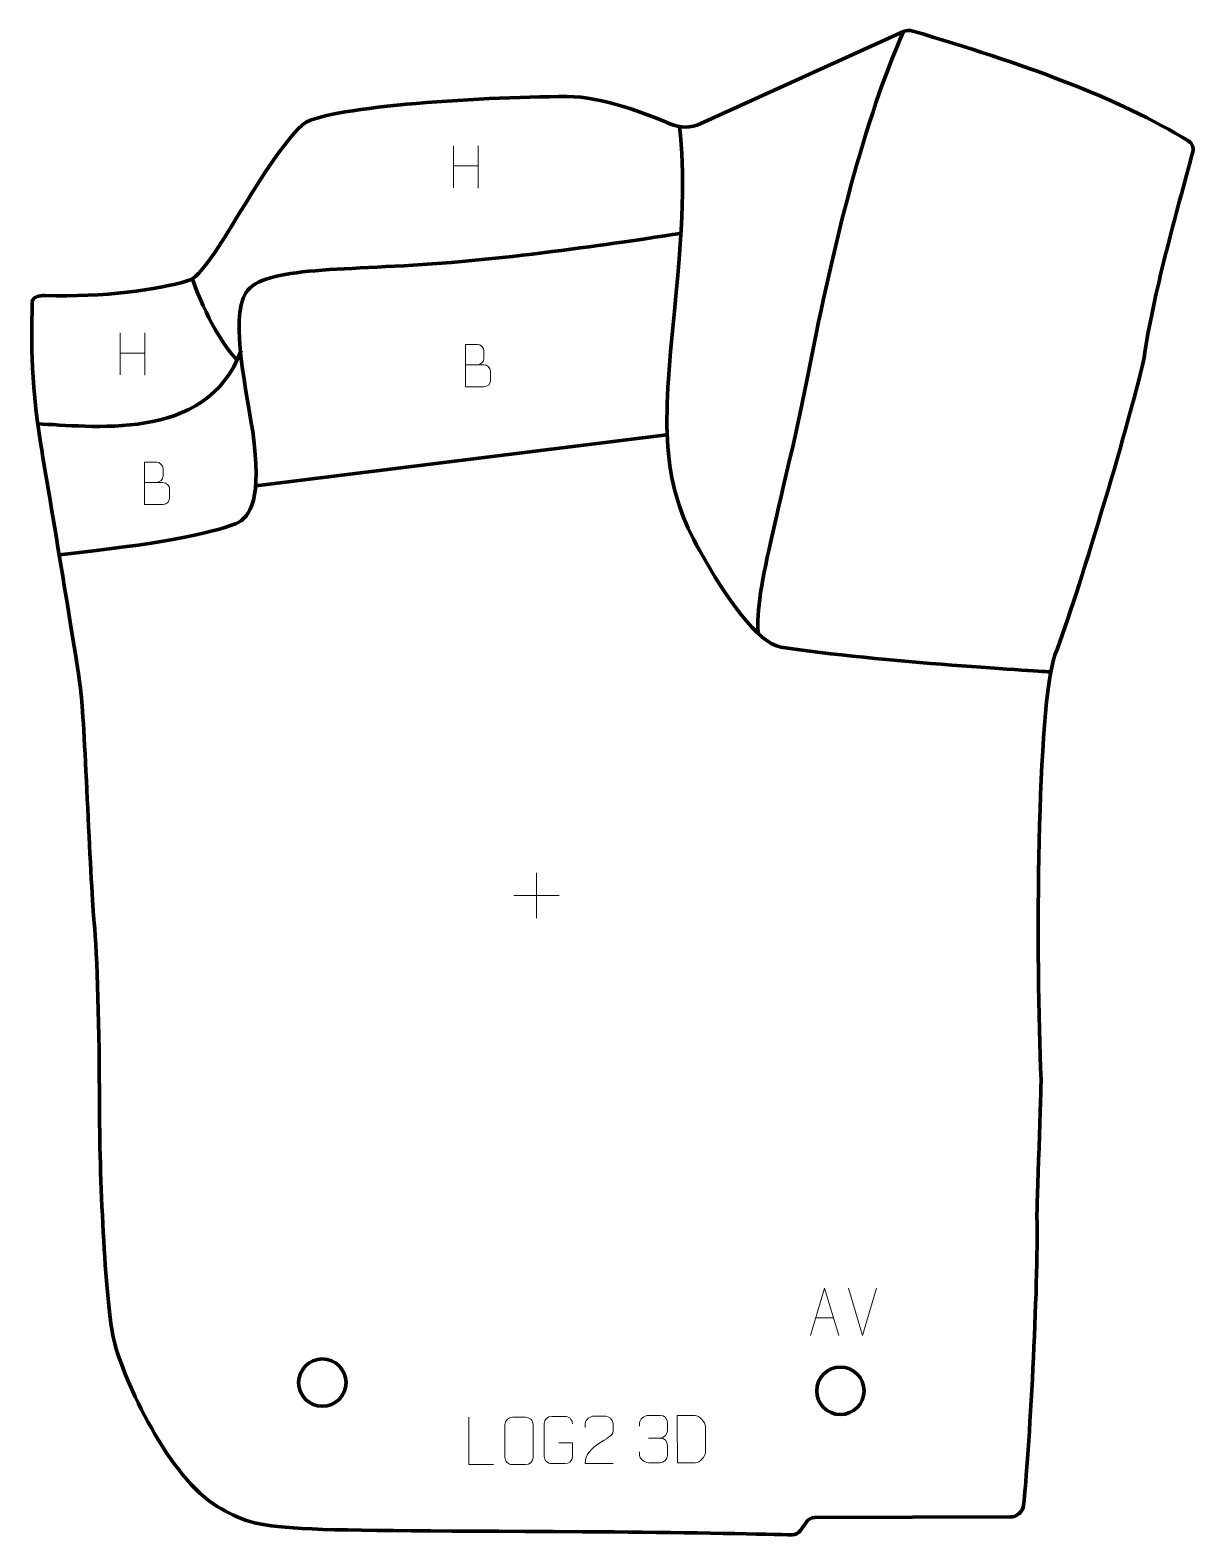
# Model space of a CAD drawing. Header units: millimetres. Extents: x -307 to 307, y -397 to 397.
import ezdxf

# ---------------------------------------------------------------- set-up
doc = ezdxf.new("R2010")
doc.units = ezdxf.units.MM
doc.header["$MEASUREMENT"] = 0
for name, color, linetype in [('layer 1', 7, 'Continuous'), ('layer 2', 7, 'Continuous'), ('layer 3', 7, 'Continuous')]:
    doc.layers.add(name, color=color, linetype=linetype)

msp = doc.modelspace()

# ---------------------------------------------------------------- linework, layer by layer
at = {"layer": 'layer 1', "color": 250, "lineweight": 9}
for points in [[(-83.9544, 335.9398), (-83.9544, 335.9398), (-83.9544, 313.7471), (-83.9544, 313.7471)], [(-70.8387, 335.9398), (-70.8387, 335.9398), (-70.8387, 313.5895), (-70.8387, 313.5895)], [(-83.9369, 325.2974), (-83.9369, 325.2974), (-70.8387, 325.2974), (-70.8387, 325.2974)], [(-259.8457, 237.2408), (-259.8457, 237.2408), (-259.8457, 215.0481), (-259.8457, 215.0481)], [(-246.73, 237.2408), (-246.73, 237.2408), (-246.73, 214.8905), (-246.73, 214.8905)], [(-259.8282, 226.5984), (-259.8282, 226.5984), (-246.73, 226.5984), (-246.73, 226.5984)], [(-40.1212, -47.5412), (-40.1212, -47.5412), (-40.1212, -71.5191), (-40.1212, -71.5191)], [(-52.1101, -59.5302), (-52.1101, -59.5302), (-28.1322, -59.5302), (-28.1322, -59.5302)], [(131.9458, -291.5892), (131.9458, -291.5892), (124.624, -266.6356), (124.624, -266.6356)], [(139.2677, -266.6356), (139.2677, -266.6356), (131.9459, -291.5892), (131.9459, -291.5892)], [(107.3089, -282.3325), (107.3089, -282.3325), (116.8046, -282.3325), (116.8046, -282.3325)], [(18.9978, -345.6988), (18.9978, -345.6988), (25.1942, -345.6988), (25.1942, -345.6988)]]:
    msp.add_open_spline(points, degree=3, dxfattribs=at)
for points, knots in [([(-77.6332, 220.4212), (-74.3742, 220.4216), (-71.1148, 220.4216), (-67.8551, 220.4212), (-67.8551, 220.4212), (-66.0858, 220.4057), (-64.3629, 218.8507), (-64.3629, 217.0149), (-64.3629, 217.0149), (-64.3632, 216.0041), (-64.3632, 213.2728), (-64.3629, 212.2617), (-64.3629, 212.2617), (-64.347, 210.5976), (-65.7283, 208.7938), (-67.8077, 208.809), (-67.8077, 208.809), (-71.0677, 208.8093), (-74.3274, 208.8093), (-77.5867, 208.809), (-77.5867, 208.809), (-77.5867, 216.2594), (-77.5867, 223.7095), (-77.5867, 231.1593), (-77.5867, 231.1593), (-75.4606, 231.1593), (-73.3342, 231.1593), (-71.2077, 231.1593), (-71.2077, 231.1593), (-69.7022, 231.1751), (-67.8242, 229.4639), (-67.8083, 227.7062), (-67.8083, 227.7062), (-67.8087, 225.8556), (-67.8087, 225.7249), (-67.8083, 223.874), (-67.8083, 223.874), (-67.7929, 222.0234), (-69.4538, 220.4057), (-71.2542, 220.4212)], [0, 0, 0, 0, 0.09090909, 0.09090909, 0.09090909, 0.09090909, 0.18181818, 0.18181818, 0.18181818, 0.18181818, 0.27272727, 0.27272727, 0.27272727, 0.27272727, 0.36363636, 0.36363636, 0.36363636, 0.36363636, 0.45454545, 0.45454545, 0.45454545, 0.45454545, 0.54545455, 0.54545455, 0.54545455, 0.54545455, 0.63636364, 0.63636364, 0.63636364, 0.63636364, 0.72727273, 0.72727273, 0.72727273, 0.72727273, 0.81818182, 0.81818182, 0.81818182, 0.81818182, 1, 1, 1, 1]), ([(-246.9666, 158.3323), (-243.7076, 158.3327), (-240.4482, 158.3327), (-237.1885, 158.3323), (-237.1885, 158.3323), (-235.4192, 158.3168), (-233.6963, 156.7618), (-233.6963, 154.926), (-233.6963, 154.926), (-233.6966, 153.9152), (-233.6966, 151.1839), (-233.6963, 150.1728), (-233.6963, 150.1728), (-233.6804, 148.5087), (-235.0617, 146.7049), (-237.1411, 146.7201), (-237.1411, 146.7201), (-240.4011, 146.7204), (-243.6608, 146.7204), (-246.9201, 146.7201), (-246.9201, 146.7201), (-246.9201, 154.1705), (-246.9201, 161.6206), (-246.9201, 169.0704), (-246.9201, 169.0704), (-244.794, 169.0704), (-242.6676, 169.0704), (-240.5411, 169.0704), (-240.5411, 169.0704), (-239.0356, 169.0862), (-237.1576, 167.375), (-237.1417, 165.6173), (-237.1417, 165.6173), (-237.1421, 163.7667), (-237.1421, 163.636), (-237.1417, 161.7851), (-237.1417, 161.7851), (-237.1263, 159.9345), (-238.7872, 158.3168), (-240.5876, 158.3323)], [0, 0, 0, 0, 0.09090909, 0.09090909, 0.09090909, 0.09090909, 0.18181818, 0.18181818, 0.18181818, 0.18181818, 0.27272727, 0.27272727, 0.27272727, 0.27272727, 0.36363636, 0.36363636, 0.36363636, 0.36363636, 0.45454545, 0.45454545, 0.45454545, 0.45454545, 0.54545455, 0.54545455, 0.54545455, 0.54545455, 0.63636364, 0.63636364, 0.63636364, 0.63636364, 0.72727273, 0.72727273, 0.72727273, 0.72727273, 0.81818182, 0.81818182, 0.81818182, 0.81818182, 1, 1, 1, 1]), ([(104.5863, -291.5819), (104.5863, -291.5819), (111.9573, -266.6284), (111.9573, -266.6284), (111.9573, -266.6284), (111.9573, -266.6284), (119.5272, -291.5819), (119.5272, -291.5819)], [0, 0, 0, 0, 0.33333333, 0.33333333, 0.33333333, 0.33333333, 1, 1, 1, 1]), ([(-62.821, -359.7098), (-62.821, -359.7098), (-75.7701, -359.7098), (-75.7701, -359.7098), (-75.7701, -359.7098), (-75.7701, -359.7098), (-75.7701, -334.7562), (-75.7701, -334.7562)], [0, 0, 0, 0, 0.33333333, 0.33333333, 0.33333333, 0.33333333, 1, 1, 1, 1]), ([(-52.8152, -334.7565), (-50.4895, -334.7565), (-48.1634, -334.7565), (-45.8373, -334.7565), (-45.8373, -334.7565), (-43.8907, -334.7209), (-41.8993, -336.2125), (-41.8726, -338.6501), (-41.8726, -338.6501), (-41.873, -344.397), (-41.873, -350.1443), (-41.8726, -355.892), (-41.8726, -355.892), (-42.0124, -358.2154), (-43.6896, -359.695), (-45.8373, -359.7058), (-45.8373, -359.7058), (-48.1692, -359.7054), (-50.5011, -359.7054), (-52.8326, -359.7058), (-52.8326, -359.7058), (-54.7576, -359.8112), (-56.7297, -357.9267), (-56.7185, -355.9094), (-56.7185, -355.9094), (-56.7182, -350.1393), (-56.7182, -344.3696), (-56.7185, -338.6003), (-56.7185, -338.6003), (-56.7143, -336.4622), (-54.9676, -334.743), (-52.8152, -334.7565)], [0, 0, 0, 0, 0.11111111, 0.11111111, 0.11111111, 0.11111111, 0.22222222, 0.22222222, 0.22222222, 0.22222222, 0.33333333, 0.33333333, 0.33333333, 0.33333333, 0.44444444, 0.44444444, 0.44444444, 0.44444444, 0.55555556, 0.55555556, 0.55555556, 0.55555556, 0.66666667, 0.66666667, 0.66666667, 0.66666667, 0.77777778, 0.77777778, 0.77777778, 0.77777778, 1, 1, 1, 1]), ([(-28.2956, -348.233), (-28.2956, -348.233), (-21.1275, -348.233), (-21.1275, -348.233), (-21.1275, -348.233), (-21.1275, -348.233), (-21.1275, -355.4011), (-21.1275, -355.4011), (-21.1275, -355.4011), (-21.2672, -357.7245), (-22.9444, -359.2041), (-25.0922, -359.2149), (-25.0922, -359.2149), (-27.424, -359.2145), (-29.756, -359.2145), (-32.0875, -359.2149), (-32.0875, -359.2149), (-34.0124, -359.3203), (-35.9846, -357.4358), (-35.9734, -355.4185), (-35.9734, -355.4185), (-35.973, -349.6484), (-35.973, -343.8787), (-35.9734, -338.1094), (-35.9734, -338.1094), (-35.9692, -335.9713), (-34.2224, -334.2521), (-32.0701, -334.2655), (-32.0701, -334.2655), (-29.7444, -334.2655), (-27.4183, -334.2655), (-25.0922, -334.2655), (-25.0922, -334.2655), (-23.1455, -334.2301), (-21.1541, -335.7216), (-21.1275, -338.1593)], [0, 0, 0, 0, 0.1, 0.1, 0.1, 0.1, 0.2, 0.2, 0.2, 0.2, 0.3, 0.3, 0.3, 0.3, 0.4, 0.4, 0.4, 0.4, 0.5, 0.5, 0.5, 0.5, 0.6, 0.6, 0.6, 0.6, 0.7, 0.7, 0.7, 0.7, 0.8, 0.8, 0.8, 0.8, 1, 1, 1, 1]), ([(0.2899, -359.12), (-4.6245, -359.1197), (-9.5389, -359.1197), (-14.453, -359.12), (-14.453, -359.12), (-14.453, -349.1877), (0.198, -346.5465), (0.2899, -342.2362), (0.2899, -342.2362), (0.2896, -340.8121), (0.2896, -339.3884), (0.2899, -337.9651), (0.2899, -337.9651), (0.273, -335.888), (-1.8498, -334.1632), (-3.5208, -334.1459), (-3.5208, -334.1459), (-5.594, -334.1463), (-7.6669, -334.1463), (-9.7393, -334.1459), (-9.7393, -334.1459), (-11.5614, -334.1294), (-14.3861, -335.9215), (-14.453, -338.0151), (-14.453, -338.0151), (-14.453, -338.0151), (-14.453, -340.0699), (-14.453, -340.0699)], [0, 0, 0, 0, 0.125, 0.125, 0.125, 0.125, 0.25, 0.25, 0.25, 0.25, 0.375, 0.375, 0.375, 0.375, 0.5, 0.5, 0.5, 0.5, 0.625, 0.625, 0.625, 0.625, 0.75, 0.75, 0.75, 0.75, 1, 1, 1, 1]), ([(14.2881, -339.4536), (14.2881, -339.4536), (14.2881, -337.5964), (14.2881, -337.5964), (14.2881, -337.5964), (14.2738, -335.8545), (16.9383, -333.7364), (18.9974, -333.7591), (18.9974, -333.7591), (21.0615, -333.7591), (23.1255, -333.7591), (25.1892, -333.7591), (25.1892, -333.7591), (27.3837, -333.7503), (28.982, -335.5971), (29.0264, -337.5092), (29.0264, -337.5092), (29.026, -338.9443), (29.026, -340.3794), (29.0264, -341.8149), (29.0264, -341.8149), (28.9778, -343.4684), (27.3752, -345.6984), (25.1769, -345.6884), (25.1769, -345.6884), (27.3806, -345.6996), (28.9886, -347.5028), (29.0426, -349.5623), (29.0426, -349.5623), (29.0422, -351.347), (29.0422, -353.1317), (29.0426, -354.9168), (29.0426, -354.9168), (29.0527, -356.9782), (26.9978, -358.7413), (25.1769, -358.7332), (25.1769, -358.7332), (23.1116, -358.7329), (21.0464, -358.7329), (18.9808, -358.7332), (18.9808, -358.7332), (16.8122, -358.7217), (14.2812, -356.3215), (14.2626, -354.8597), (14.2626, -354.8597), (14.2626, -354.8597), (14.2626, -352.9511), (14.2626, -352.9511)], [0, 0, 0, 0, 0.07692308, 0.07692308, 0.07692308, 0.07692308, 0.15384615, 0.15384615, 0.15384615, 0.15384615, 0.23076923, 0.23076923, 0.23076923, 0.23076923, 0.30769231, 0.30769231, 0.30769231, 0.30769231, 0.38461538, 0.38461538, 0.38461538, 0.38461538, 0.46153846, 0.46153846, 0.46153846, 0.46153846, 0.53846154, 0.53846154, 0.53846154, 0.53846154, 0.61538462, 0.61538462, 0.61538462, 0.61538462, 0.69230769, 0.69230769, 0.69230769, 0.69230769, 0.76923077, 0.76923077, 0.76923077, 0.76923077, 0.84615385, 0.84615385, 0.84615385, 0.84615385, 1, 1, 1, 1]), ([(34.2603, -358.6947), (36.5921, -358.6943), (41.5423, -358.7183), (43.8738, -358.7186), (43.8738, -358.7186), (45.7988, -358.824), (49.1174, -355.2824), (49.1062, -353.2651), (49.1062, -353.2651), (49.1058, -347.495), (49.1058, -345.3253), (49.1062, -339.556), (49.1062, -339.556), (49.1019, -337.4179), (45.7274, -333.7578), (43.575, -333.7713), (43.575, -333.7713), (41.2493, -333.7713), (36.525, -333.7713), (34.1989, -333.7713), (34.1989, -333.7713), (34.1993, -339.5182), (34.2606, -352.9474), (34.2603, -358.6947)], [0, 0, 0, 0, 0.14285714, 0.14285714, 0.14285714, 0.14285714, 0.28571429, 0.28571429, 0.28571429, 0.28571429, 0.42857143, 0.42857143, 0.42857143, 0.42857143, 0.57142857, 0.57142857, 0.57142857, 0.57142857, 0.71428571, 0.71428571, 0.71428571, 0.71428571, 1, 1, 1, 1])]:
    msp.add_open_spline(points, degree=3, knots=knots, dxfattribs=at)
at = {"layer": 'layer 2', "color": 242, "lineweight": 200}
for points, knots in [([(-306.1285, 253.7191), (-305.8494, 256.4149), (-301.8871, 256.9949), (-299.6637, 256.9328), (-299.6637, 256.9328), (-267.9126, 256.0441), (-240.4739, 259.7959), (-223.862, 264.8163), (-223.862, 264.8163), (-222.3651, 265.2685), (-220.986, 266.0478), (-219.8618, 267.1305), (-219.8618, 267.1305), (-205.2274, 281.2268), (-184.8843, 326.1982), (-163.8061, 346.8854), (-163.8061, 346.8854), (-154.5094, 356.0097), (-72.685, 361.8485), (-23.8905, 361.8944), (-23.8905, 361.8944), (-5.4833, 361.9117), (18.1941, 352.7634), (30.3247, 347.4827), (30.3247, 347.4827), (35.5215, 345.221), (41.4397, 345.2754), (46.6012, 347.6153), (46.6012, 347.6153), (46.6012, 347.6153), (153.6195, 396.13), (153.6195, 396.13), (153.6195, 396.13), (155.1555, 396.8264), (156.8944, 396.9478), (158.5122, 396.4698), (158.5122, 396.4698), (215.3599, 379.6783), (267.2066, 361.3215), (304.0962, 338.2823), (304.0962, 338.2823), (305.952, 337.1234), (306.8239, 334.891), (306.2573, 332.7842), (306.2573, 332.7842), (297.7858, 301.3054), (285.0036, 256.4074), (280.5459, 224.0632), (280.5459, 224.0632), (271.1472, 183.5717), (245.3329, 98.9763), (233.6949, 67.7311), (233.6949, 67.7311), (223.9025, 41.4404), (223.2562, -94.1279), (226.1814, -156.6994)], [0, 0, 0, 0, 0.06666667, 0.06666667, 0.06666667, 0.06666667, 0.13333333, 0.13333333, 0.13333333, 0.13333333, 0.2, 0.2, 0.2, 0.2, 0.26666667, 0.26666667, 0.26666667, 0.26666667, 0.33333333, 0.33333333, 0.33333333, 0.33333333, 0.4, 0.4, 0.4, 0.4, 0.46666667, 0.46666667, 0.46666667, 0.46666667, 0.53333333, 0.53333333, 0.53333333, 0.53333333, 0.6, 0.6, 0.6, 0.6, 0.66666667, 0.66666667, 0.66666667, 0.66666667, 0.73333333, 0.73333333, 0.73333333, 0.73333333, 0.8, 0.8, 0.8, 0.8, 0.86666667, 0.86666667, 0.86666667, 0.86666667, 1, 1, 1, 1]), ([(-306.1285, 253.7191), (-306.5639, 239.5444), (-307.3099, 212.4926), (-301.7958, 179.2079), (-301.7958, 179.2079), (-295.4211, 140.7265), (-281.8744, 60.9871), (-280.2806, 46.3087), (-280.2806, 46.3087), (-278.6867, 31.6303), (-275.1011, -58.4236), (-273.5072, -73.8954), (-273.5072, -73.8954), (-271.9137, -89.3671), (-270.7182, -132.2124), (-270.7182, -169.1069), (-270.7182, -169.1069), (-270.7182, -206.0011), (-267.9295, -272.2524), (-263.1479, -293.6749), (-263.1479, -293.6749), (-258.3671, -315.0973), (-233.2659, -367.4636), (-208.563, -381.7455), (-208.563, -381.7455), (-183.8604, -396.027), (-183.462, -394.0433), (1.0115, -395.2336), (1.0115, -395.2336), (39.9917, -395.4851), (83.7396, -396.4902), (94.7897, -396.7558), (94.7897, -396.7558), (96.4435, -396.7957), (98.0095, -396.0182), (98.9729, -394.6797), (98.9729, -394.6797), (98.9729, -394.6797), (102.5123, -389.7645), (102.5123, -389.7645), (102.5123, -389.7645), (103.4479, -388.4655), (104.9529, -387.6926), (106.558, -387.687), (106.558, -387.687), (106.558, -387.687), (209.9787, -387.3201), (209.9787, -387.3201), (209.9787, -387.3201), (213.5252, -387.3074), (216.4994, -384.6577), (216.9076, -381.1496), (216.9076, -381.1496), (219.7803, -356.4602), (224.868, -264.2523), (223.9941, -228.8415), (223.9941, -228.8415), (223.9388, -226.5977), (226.2867, -158.4556), (226.1814, -156.6994)], [0, 0, 0, 0, 0.0625, 0.0625, 0.0625, 0.0625, 0.125, 0.125, 0.125, 0.125, 0.1875, 0.1875, 0.1875, 0.1875, 0.25, 0.25, 0.25, 0.25, 0.3125, 0.3125, 0.3125, 0.3125, 0.375, 0.375, 0.375, 0.375, 0.4375, 0.4375, 0.4375, 0.4375, 0.5, 0.5, 0.5, 0.5, 0.5625, 0.5625, 0.5625, 0.5625, 0.625, 0.625, 0.625, 0.625, 0.6875, 0.6875, 0.6875, 0.6875, 0.75, 0.75, 0.75, 0.75, 0.8125, 0.8125, 0.8125, 0.8125, 0.875, 0.875, 0.875, 0.875, 1, 1, 1, 1])]:
    msp.add_open_spline(points, degree=3, knots=knots, dxfattribs=at)
at = {"layer": 'layer 3', "color": 142, "lineweight": 200}
for points, knots in [([(153.6196, 396.1302), (133.2904, 350.9849), (116.5564, 284.1345), (103.8067, 218.2801), (103.8067, 218.2801), (91.0568, 152.4257), (74.1899, 100.2618), (76.9822, 78.5953)], [0, 0, 0, 0, 0.33333333, 0.33333333, 0.33333333, 0.33333333, 1, 1, 1, 1]), ([(35.3126, 346.0482), (38.2646, 321.4296), (37.667, 296.4367), (31.6906, 238.12), (31.6906, 238.12), (25.7142, 179.8027), (28.0641, 154.474), (46.0459, 122.2756), (46.0459, 122.2756), (59.7799, 97.6831), (76.8956, 73.3407), (88.8928, 71.4999), (88.8928, 71.4999), (139.9352, 63.6693), (230.8273, 58.4087), (230.8273, 58.4087)], [0, 0, 0, 0, 0.2, 0.2, 0.2, 0.2, 0.4, 0.4, 0.4, 0.4, 0.6, 0.6, 0.6, 0.6, 1, 1, 1, 1]), ([(-291.9468, 120.1462), (-240.836, 125.6513), (-211.8839, 131.3589), (-199.0008, 136.5574), (-199.0008, 136.5574), (-190.6336, 139.9331), (-184.9415, 150.2071), (-189.8406, 185.1585), (-189.8406, 185.1585), (-192.4268, 203.6056), (-202.209, 244.5391), (-193.4149, 258.3959), (-193.4149, 258.3959), (-184.2547, 272.8284), (-141.0292, 269.6583), (-84.8503, 274.4191), (-84.8503, 274.4191), (-28.6715, 279.1798), (36.1461, 289.8044), (36.1461, 289.8044)], [0, 0, 0, 0, 0.16666667, 0.16666667, 0.16666667, 0.16666667, 0.33333333, 0.33333333, 0.33333333, 0.33333333, 0.5, 0.5, 0.5, 0.5, 0.66666667, 0.66666667, 0.66666667, 0.66666667, 1, 1, 1, 1])]:
    msp.add_open_spline(points, degree=3, knots=knots, dxfattribs=at)
for points in [[(-198.0521, 222.9215), (-204.9697, 230.091), (-214.6076, 245.446), (-221.6455, 265.784)], [(-303.2953, 189.2028), (-277.2952, 188.5484), (-213.942, 178.3153), (-195.9598, 228.0034)], [(-188.2682, 156.5502), (-188.2682, 156.5502), (28.7498, 183.3733), (28.7498, 183.3733)]]:
    msp.add_open_spline(points, degree=3, dxfattribs=at)
at = {"layer": 'layer 3', "color": 142, "lineweight": 158}
for points in [[(-153.1012, -303.9607), (-160.0046, -303.9607), (-165.601, -309.5571), (-165.601, -316.4607), (-165.601, -316.4607), (-165.6011, -323.3642), (-160.0047, -328.9607), (-153.1012, -328.9607), (-153.1012, -328.9607), (-146.1977, -328.9607), (-140.6013, -323.3643), (-140.6013, -316.4607), (-140.6013, -316.4607), (-140.6012, -309.5572), (-146.1976, -303.9607), (-153.1012, -303.9607)], [(-153.1012, -303.9607), (-160.0046, -303.9607), (-165.601, -309.5571), (-165.601, -316.4607), (-165.601, -316.4607), (-165.6011, -323.3642), (-160.0047, -328.9607), (-153.1012, -328.9607), (-153.1012, -328.9607), (-146.1977, -328.9607), (-140.6013, -323.3643), (-140.6013, -316.4608), (-140.6013, -316.4608), (-140.6012, -309.5572), (-146.1976, -303.9607), (-153.1012, -303.9607)], [(-153.1012, -303.9607), (-160.0046, -303.9607), (-165.601, -309.5572), (-165.601, -316.4607), (-165.601, -316.4607), (-165.6011, -323.3643), (-160.0047, -328.9607), (-153.1012, -328.9607), (-153.1012, -328.9607), (-146.1977, -328.9607), (-140.6013, -323.3643), (-140.6013, -316.4608), (-140.6013, -316.4608), (-140.6012, -309.5572), (-146.1976, -303.9607), (-153.1012, -303.9607)], [(-153.1012, -303.9607), (-160.0046, -303.9607), (-165.601, -309.5572), (-165.601, -316.4607), (-165.601, -316.4607), (-165.6011, -323.3643), (-160.0047, -328.9607), (-153.1012, -328.9607), (-153.1012, -328.9607), (-146.1977, -328.9607), (-140.6013, -323.3643), (-140.6013, -316.4608), (-140.6013, -316.4608), (-140.6012, -309.5572), (-146.1976, -303.9607), (-153.1012, -303.9607)], [(-153.1012, -303.9607), (-160.0046, -303.9607), (-165.601, -309.5572), (-165.601, -316.4607), (-165.601, -316.4607), (-165.6011, -323.3643), (-160.0047, -328.9607), (-153.1012, -328.9607), (-153.1012, -328.9607), (-146.1977, -328.9608), (-140.6013, -323.3643), (-140.6013, -316.4608), (-140.6013, -316.4608), (-140.6012, -309.5572), (-146.1976, -303.9607), (-153.1012, -303.9607)], [(-153.1012, -303.9608), (-160.0046, -303.9608), (-165.601, -309.5572), (-165.601, -316.4607), (-165.601, -316.4607), (-165.6011, -323.3643), (-160.0047, -328.9607), (-153.1012, -328.9608), (-153.1012, -328.9608), (-146.1977, -328.9608), (-140.6013, -323.3644), (-140.6013, -316.4608), (-140.6013, -316.4608), (-140.6012, -309.5572), (-146.1976, -303.9608), (-153.1012, -303.9608)], [(-153.1012, -303.9608), (-160.0046, -303.9608), (-165.601, -309.5572), (-165.601, -316.4607), (-165.601, -316.4607), (-165.6011, -323.3643), (-160.0047, -328.9607), (-153.1012, -328.9608), (-153.1012, -328.9608), (-146.1977, -328.9608), (-140.6013, -323.3644), (-140.6013, -316.4608), (-140.6013, -316.4608), (-140.6012, -309.5572), (-146.1976, -303.9608), (-153.1012, -303.9608)], [(-153.1012, -303.9608), (-160.0046, -303.9608), (-165.601, -309.5572), (-165.601, -316.4608), (-165.601, -316.4608), (-165.6011, -323.3643), (-160.0047, -328.9608), (-153.1012, -328.9608), (-153.1012, -328.9608), (-146.1977, -328.9608), (-140.6013, -323.3644), (-140.6013, -316.4608), (-140.6013, -316.4608), (-140.6012, -309.5572), (-146.1976, -303.9608), (-153.1012, -303.9608)], [(-153.1012, -303.9608), (-160.0046, -303.9608), (-165.601, -309.5572), (-165.601, -316.4608), (-165.601, -316.4608), (-165.6011, -323.3643), (-160.0047, -328.9608), (-153.1012, -328.9608), (-153.1012, -328.9608), (-146.1977, -328.9608), (-140.6013, -323.3644), (-140.6013, -316.4608), (-140.6013, -316.4608), (-140.6012, -309.5573), (-146.1976, -303.9608), (-153.1012, -303.9608)], [(-153.1012, -303.9608), (-160.0046, -303.9608), (-165.601, -309.5572), (-165.601, -316.4608), (-165.601, -316.4608), (-165.6011, -323.3643), (-160.0047, -328.9608), (-153.1012, -328.9608), (-153.1012, -328.9608), (-146.1977, -328.9608), (-140.6013, -323.3644), (-140.6013, -316.4608), (-140.6013, -316.4608), (-140.6012, -309.5573), (-146.1976, -303.9608), (-153.1012, -303.9608)], [(-153.1012, -303.9608), (-160.0046, -303.9608), (-165.601, -309.5572), (-165.601, -316.4608), (-165.601, -316.4608), (-165.6011, -323.3643), (-160.0047, -328.9608), (-153.1012, -328.9608), (-153.1012, -328.9608), (-146.1977, -328.9608), (-140.6013, -323.3644), (-140.6013, -316.4609), (-140.6013, -316.4609), (-140.6012, -309.5573), (-146.1976, -303.9608), (-153.1012, -303.9608)], [(-153.1012, -303.9608), (-160.0046, -303.9608), (-165.601, -309.5572), (-165.601, -316.4608), (-165.601, -316.4608), (-165.6011, -323.3644), (-160.0047, -328.9608), (-153.1012, -328.9608), (-153.1012, -328.9608), (-146.1977, -328.9608), (-140.6013, -323.3644), (-140.6013, -316.4609), (-140.6013, -316.4609), (-140.6012, -309.5573), (-146.1976, -303.9608), (-153.1012, -303.9608)], [(-153.1012, -303.9608), (-160.0046, -303.9608), (-165.601, -309.5573), (-165.601, -316.4608), (-165.601, -316.4608), (-165.6011, -323.3644), (-160.0047, -328.9608), (-153.1012, -328.9608), (-153.1012, -328.9608), (-146.1977, -328.9608), (-140.6013, -323.3644), (-140.6013, -316.4609), (-140.6013, -316.4609), (-140.6012, -309.5573), (-146.1976, -303.9608), (-153.1012, -303.9608)], [(-153.1012, -303.9608), (-160.0046, -303.9608), (-165.601, -309.5573), (-165.601, -316.4608), (-165.601, -316.4608), (-165.6011, -323.3644), (-160.0047, -328.9608), (-153.1012, -328.9608), (-153.1012, -328.9608), (-146.1977, -328.9609), (-140.6013, -323.3644), (-140.6013, -316.4609), (-140.6013, -316.4609), (-140.6012, -309.5573), (-146.1976, -303.9608), (-153.1012, -303.9608)], [(-153.1012, -303.9608), (-160.0046, -303.9608), (-165.601, -309.5573), (-165.601, -316.4608), (-165.601, -316.4608), (-165.6011, -323.3644), (-160.0047, -328.9608), (-153.1012, -328.9608), (-153.1012, -328.9608), (-146.1977, -328.9609), (-140.6013, -323.3644), (-140.6013, -316.4609), (-140.6013, -316.4609), (-140.6012, -309.5573), (-146.1976, -303.9608), (-153.1012, -303.9608)], [(-153.1012, -303.9609), (-160.0046, -303.9609), (-165.601, -309.5573), (-165.601, -316.4608), (-165.601, -316.4608), (-165.6011, -323.3644), (-160.0047, -328.9608), (-153.1012, -328.9609), (-153.1012, -328.9609), (-146.1977, -328.9609), (-140.6013, -323.3645), (-140.6013, -316.4609), (-140.6013, -316.4609), (-140.6012, -309.5573), (-146.1976, -303.9609), (-153.1012, -303.9609)], [(-153.1012, -303.9609), (-160.0046, -303.9609), (-165.601, -309.5573), (-165.601, -316.4609), (-165.601, -316.4609), (-165.6011, -323.3644), (-160.0047, -328.9608), (-153.1012, -328.9609), (-153.1012, -328.9609), (-146.1977, -328.9609), (-140.6013, -323.3645), (-140.6013, -316.4609), (-140.6013, -316.4609), (-140.6012, -309.5573), (-146.1976, -303.9609), (-153.1012, -303.9609)], [(-153.1012, -303.9609), (-160.0046, -303.9609), (-165.601, -309.5573), (-165.601, -316.4609), (-165.601, -316.4609), (-165.6011, -323.3644), (-160.0047, -328.9609), (-153.1012, -328.9609), (-153.1012, -328.9609), (-146.1977, -328.9609), (-140.6013, -323.3645), (-140.6013, -316.4609), (-140.6013, -316.4609), (-140.6012, -309.5573), (-146.1976, -303.9609), (-153.1012, -303.9609)], [(-153.1012, -303.9609), (-160.0046, -303.9609), (-165.601, -309.5573), (-165.601, -316.4609), (-165.601, -316.4609), (-165.6011, -323.3644), (-160.0047, -328.9609), (-153.1012, -328.9609), (-153.1012, -328.9609), (-146.1977, -328.9609), (-140.6013, -323.3645), (-140.6013, -316.4609), (-140.6013, -316.4609), (-140.6012, -309.5574), (-146.1976, -303.9609), (-153.1012, -303.9609)], [(-153.1012, -303.9609), (-160.0046, -303.9609), (-165.601, -309.5573), (-165.601, -316.4609), (-165.601, -316.4609), (-165.6011, -323.3644), (-160.0047, -328.9609), (-153.1012, -328.9609), (-153.1012, -328.9609), (-146.1977, -328.9609), (-140.6013, -323.3645), (-140.6013, -316.4609), (-140.6013, -316.4609), (-140.6012, -309.5574), (-146.1976, -303.9609), (-153.1012, -303.9609)], [(-153.1012, -303.9609), (-160.0046, -303.9609), (-165.601, -309.5573), (-165.601, -316.4609), (-165.601, -316.4609), (-165.6011, -323.3644), (-160.0047, -328.9609), (-153.1012, -328.9609), (-153.1012, -328.9609), (-146.1977, -328.9609), (-140.6013, -323.3645), (-140.6013, -316.461), (-140.6013, -316.461), (-140.6012, -309.5574), (-146.1976, -303.9609), (-153.1012, -303.9609)], [(120.2838, -308.2829), (113.3803, -308.2829), (107.7839, -313.8793), (107.7839, -320.7829), (107.7839, -320.7829), (107.7838, -327.6864), (113.3802, -333.2829), (120.2837, -333.2829), (120.2837, -333.2829), (127.1872, -333.2829), (132.7836, -327.6865), (132.7836, -320.7829), (132.7836, -320.7829), (132.7837, -313.8794), (127.1873, -308.2829), (120.2838, -308.2829)], [(120.2838, -308.2829), (113.3803, -308.2829), (107.7839, -313.8793), (107.7839, -320.7829), (107.7839, -320.7829), (107.7838, -327.6864), (113.3802, -333.2829), (120.2837, -333.2829), (120.2837, -333.2829), (127.1872, -333.2829), (132.7836, -327.6865), (132.7836, -320.783), (132.7836, -320.783), (132.7837, -313.8794), (127.1873, -308.2829), (120.2838, -308.2829)], [(120.2838, -308.2829), (113.3803, -308.2829), (107.7839, -313.8794), (107.7839, -320.7829), (107.7839, -320.7829), (107.7838, -327.6865), (113.3802, -333.2829), (120.2837, -333.2829), (120.2837, -333.2829), (127.1872, -333.2829), (132.7836, -327.6865), (132.7836, -320.783), (132.7836, -320.783), (132.7837, -313.8794), (127.1873, -308.2829), (120.2838, -308.2829)], [(120.2838, -308.2829), (113.3803, -308.2829), (107.7839, -313.8794), (107.7839, -320.7829), (107.7839, -320.7829), (107.7838, -327.6865), (113.3802, -333.2829), (120.2837, -333.2829), (120.2837, -333.2829), (127.1872, -333.2829), (132.7836, -327.6865), (132.7836, -320.783), (132.7836, -320.783), (132.7837, -313.8794), (127.1873, -308.2829), (120.2838, -308.2829)], [(120.2838, -308.2829), (113.3803, -308.2829), (107.7839, -313.8794), (107.7839, -320.7829), (107.7839, -320.7829), (107.7838, -327.6865), (113.3802, -333.2829), (120.2837, -333.2829), (120.2837, -333.2829), (127.1872, -333.283), (132.7836, -327.6865), (132.7836, -320.783), (132.7836, -320.783), (132.7837, -313.8794), (127.1873, -308.2829), (120.2838, -308.2829)], [(120.2838, -308.283), (113.3803, -308.283), (107.7839, -313.8794), (107.7839, -320.7829), (107.7839, -320.7829), (107.7838, -327.6865), (113.3802, -333.2829), (120.2837, -333.283), (120.2837, -333.283), (127.1872, -333.283), (132.7836, -327.6866), (132.7836, -320.783), (132.7836, -320.783), (132.7837, -313.8794), (127.1873, -308.283), (120.2838, -308.283)], [(120.2838, -308.283), (113.3803, -308.283), (107.7839, -313.8794), (107.7839, -320.7829), (107.7839, -320.7829), (107.7838, -327.6865), (113.3802, -333.2829), (120.2837, -333.283), (120.2837, -333.283), (127.1872, -333.283), (132.7836, -327.6866), (132.7836, -320.783), (132.7836, -320.783), (132.7837, -313.8794), (127.1873, -308.283), (120.2838, -308.283)], [(120.2838, -308.283), (113.3803, -308.283), (107.7839, -313.8794), (107.7839, -320.783), (107.7839, -320.783), (107.7838, -327.6865), (113.3802, -333.283), (120.2837, -333.283), (120.2837, -333.283), (127.1872, -333.283), (132.7836, -327.6866), (132.7836, -320.783), (132.7836, -320.783), (132.7837, -313.8794), (127.1873, -308.283), (120.2838, -308.283)], [(120.2838, -308.283), (113.3803, -308.283), (107.7839, -313.8794), (107.7839, -320.783), (107.7839, -320.783), (107.7838, -327.6865), (113.3802, -333.283), (120.2837, -333.283), (120.2837, -333.283), (127.1872, -333.283), (132.7836, -327.6866), (132.7836, -320.783), (132.7836, -320.783), (132.7837, -313.8795), (127.1873, -308.283), (120.2838, -308.283)], [(120.2838, -308.283), (113.3803, -308.283), (107.7839, -313.8794), (107.7839, -320.783), (107.7839, -320.783), (107.7838, -327.6865), (113.3802, -333.283), (120.2837, -333.283), (120.2837, -333.283), (127.1872, -333.283), (132.7836, -327.6866), (132.7836, -320.783), (132.7836, -320.783), (132.7837, -313.8795), (127.1873, -308.283), (120.2838, -308.283)], [(120.2838, -308.283), (113.3803, -308.283), (107.7839, -313.8794), (107.7839, -320.783), (107.7839, -320.783), (107.7838, -327.6865), (113.3802, -333.283), (120.2837, -333.283), (120.2837, -333.283), (127.1872, -333.283), (132.7836, -327.6866), (132.7836, -320.7831), (132.7836, -320.7831), (132.7837, -313.8795), (127.1873, -308.283), (120.2838, -308.283)], [(120.2838, -308.283), (113.3803, -308.283), (107.7839, -313.8794), (107.7839, -320.783), (107.7839, -320.783), (107.7838, -327.6866), (113.3802, -333.283), (120.2837, -333.283), (120.2837, -333.283), (127.1872, -333.283), (132.7836, -327.6866), (132.7836, -320.7831), (132.7836, -320.7831), (132.7837, -313.8795), (127.1873, -308.283), (120.2838, -308.283)], [(120.2838, -308.283), (113.3803, -308.283), (107.7839, -313.8795), (107.7839, -320.783), (107.7839, -320.783), (107.7838, -327.6866), (113.3802, -333.283), (120.2837, -333.283), (120.2837, -333.283), (127.1872, -333.283), (132.7836, -327.6866), (132.7836, -320.7831), (132.7836, -320.7831), (132.7837, -313.8795), (127.1873, -308.283), (120.2838, -308.283)], [(120.2838, -308.283), (113.3803, -308.283), (107.7839, -313.8795), (107.7839, -320.783), (107.7839, -320.783), (107.7838, -327.6866), (113.3802, -333.283), (120.2837, -333.283), (120.2837, -333.283), (127.1872, -333.2831), (132.7836, -327.6866), (132.7836, -320.7831), (132.7836, -320.7831), (132.7837, -313.8795), (127.1873, -308.283), (120.2838, -308.283)], [(120.2838, -308.283), (113.3803, -308.283), (107.7839, -313.8795), (107.7839, -320.783), (107.7839, -320.783), (107.7838, -327.6866), (113.3802, -333.283), (120.2837, -333.283), (120.2837, -333.283), (127.1872, -333.2831), (132.7836, -327.6866), (132.7836, -320.7831), (132.7836, -320.7831), (132.7837, -313.8795), (127.1873, -308.283), (120.2838, -308.283)], [(120.2838, -308.2831), (113.3803, -308.2831), (107.7839, -313.8795), (107.7839, -320.783), (107.7839, -320.783), (107.7838, -327.6866), (113.3802, -333.283), (120.2837, -333.2831), (120.2837, -333.2831), (127.1872, -333.2831), (132.7836, -327.6867), (132.7836, -320.7831), (132.7836, -320.7831), (132.7837, -313.8795), (127.1873, -308.2831), (120.2838, -308.2831)], [(120.2838, -308.2831), (113.3803, -308.2831), (107.7839, -313.8795), (107.7839, -320.7831), (107.7839, -320.7831), (107.7838, -327.6866), (113.3802, -333.283), (120.2837, -333.2831), (120.2837, -333.2831), (127.1872, -333.2831), (132.7836, -327.6867), (132.7836, -320.7831), (132.7836, -320.7831), (132.7837, -313.8795), (127.1873, -308.2831), (120.2838, -308.2831)], [(120.2838, -308.2831), (113.3803, -308.2831), (107.7839, -313.8795), (107.7839, -320.7831), (107.7839, -320.7831), (107.7838, -327.6866), (113.3802, -333.2831), (120.2837, -333.2831), (120.2837, -333.2831), (127.1872, -333.2831), (132.7836, -327.6867), (132.7836, -320.7831), (132.7836, -320.7831), (132.7837, -313.8795), (127.1873, -308.2831), (120.2838, -308.2831)], [(120.2838, -308.2831), (113.3803, -308.2831), (107.7839, -313.8795), (107.7839, -320.7831), (107.7839, -320.7831), (107.7838, -327.6866), (113.3802, -333.2831), (120.2837, -333.2831), (120.2837, -333.2831), (127.1872, -333.2831), (132.7836, -327.6867), (132.7836, -320.7831), (132.7836, -320.7831), (132.7837, -313.8796), (127.1873, -308.2831), (120.2838, -308.2831)], [(120.2838, -308.2831), (113.3803, -308.2831), (107.7839, -313.8795), (107.7839, -320.7831), (107.7839, -320.7831), (107.7838, -327.6866), (113.3802, -333.2831), (120.2837, -333.2831), (120.2837, -333.2831), (127.1872, -333.2831), (132.7836, -327.6867), (132.7836, -320.7831), (132.7836, -320.7831), (132.7837, -313.8796), (127.1873, -308.2831), (120.2838, -308.2831)], [(120.2838, -308.2831), (113.3803, -308.2831), (107.7839, -313.8795), (107.7839, -320.7831), (107.7839, -320.7831), (107.7838, -327.6866), (113.3802, -333.2831), (120.2837, -333.2831), (120.2837, -333.2831), (127.1872, -333.2831), (132.7836, -327.6867), (132.7836, -320.7832), (132.7836, -320.7832), (132.7837, -313.8796), (127.1873, -308.2831), (120.2838, -308.2831)]]:
    msp.add_open_spline(points, degree=3, knots=[0, 0, 0, 0, 0.2, 0.2, 0.2, 0.2, 0.4, 0.4, 0.4, 0.4, 0.6, 0.6, 0.6, 0.6, 1, 1, 1, 1], dxfattribs=at)
for points in [[(-153.1012, -303.9607), (-153.1012, -303.9607), (-153.1012, -303.9609), (-153.1012, -303.9609)], [(-153.1012, -303.9607), (-153.1012, -303.9607), (-153.1012, -303.9609), (-153.1012, -303.9609)], [(120.2838, -308.2829), (120.2838, -308.2829), (120.2838, -308.2831), (120.2838, -308.2831)], [(120.2838, -308.2829), (120.2838, -308.2829), (120.2838, -308.2831), (120.2838, -308.2831)], [(-165.601, -316.4607), (-165.601, -316.4607), (-165.601, -316.4609), (-165.601, -316.4609)], [(-140.6013, -316.4607), (-140.6013, -316.4607), (-140.6013, -316.461), (-140.6013, -316.461)], [(107.7839, -320.7829), (107.7839, -320.7829), (107.7839, -320.7831), (107.7839, -320.7831)], [(132.7836, -320.7829), (132.7836, -320.7829), (132.7836, -320.7832), (132.7836, -320.7832)], [(-153.1012, -328.9607), (-153.1012, -328.9607), (-153.1012, -328.9609), (-153.1012, -328.9609)], [(120.2837, -333.2829), (120.2837, -333.2829), (120.2837, -333.2831), (120.2837, -333.2831)]]:
    msp.add_open_spline(points, degree=3, dxfattribs=at)

doc.saveas('drawing.dxf')
